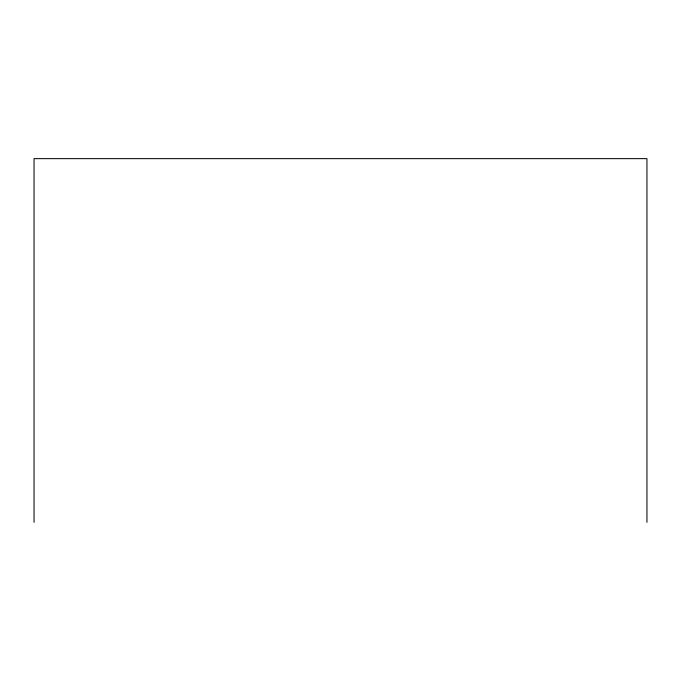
<?xml version="1.0" encoding="UTF-8"?>
<svg xmlns="http://www.w3.org/2000/svg" width="681" height="681" viewBox="0 0 681 681"><rect width="100%" height="100%" fill="white"/><g stroke="black" fill="none" stroke-linecap="round" stroke-linejoin="round"><path stroke-width="1.02" d="M646.95 522.361L646.95 158.639L34.05 158.639L34.05 522.361"/></g></svg>
